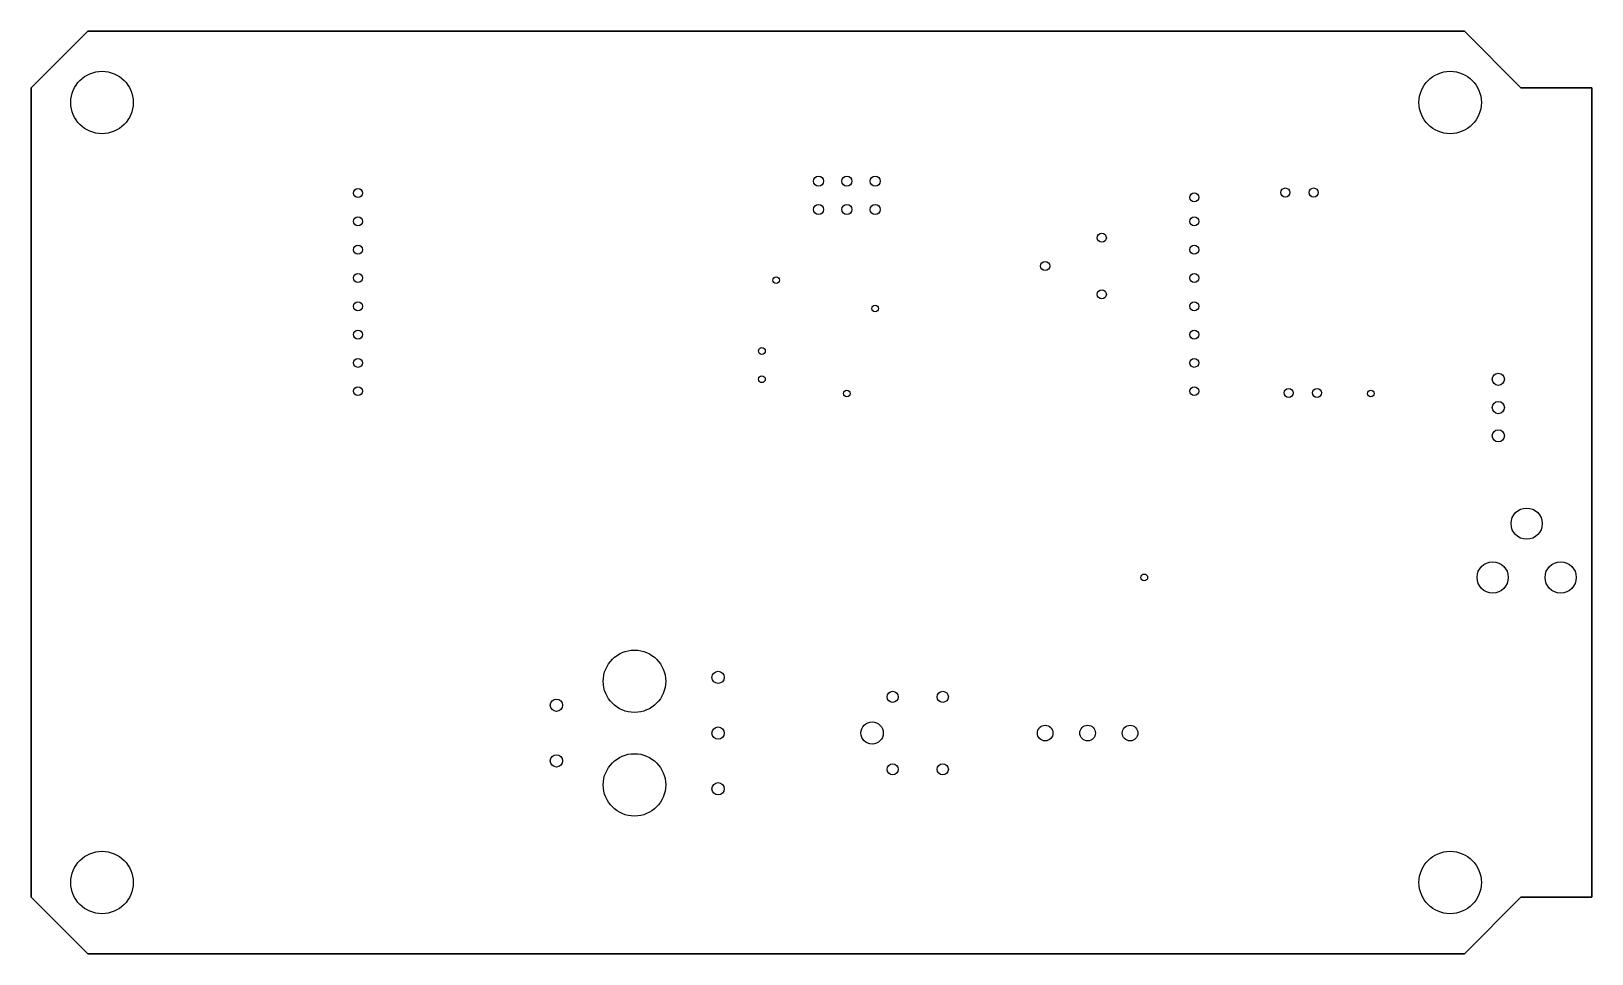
# Model space of a CAD drawing. Extents: x -67 to 73, y -41 to 41.
import ezdxf

# ---------------------------------------------------------------- set-up
doc = ezdxf.new("R2010")
doc.units = 0

# ---------------------------------------------------------------- blocks, each defined once
blk = doc.blocks.new('SHAPE')
at = {"color": 0}
for points in [[(-61.722, 41.402), (-61.722, 41.402), (-66.802, 36.322), (-66.802, 36.322)], [(-61.722, 41.402), (61.722, 41.402), (66.802, 36.322), (73.152, 36.322), (73.152, -36.322), (66.802, -36.322), (61.722, -41.402), (-61.722, -41.402), (-66.802, -36.322), (-66.802, 36.322)], [(-61.722, 41.402), (61.722, 41.402), (66.802, 36.322), (73.152, 36.322), (73.152, -36.322), (66.802, -36.322), (61.722, -41.402), (-61.722, -41.402), (-66.802, -36.322), (-66.802, 36.322)], [(-61.722, 41.402), (-61.722, 41.402), (61.722, 41.402), (61.722, 41.402)], [(66.802, 36.322), (66.802, 36.322), (61.722, 41.402), (61.722, 41.402)], [(-66.802, -36.322), (-66.802, -36.322), (-66.802, 36.322), (-66.802, 36.322)], [(73.152, 36.322), (73.152, 36.322), (66.802, 36.322), (66.802, 36.322)], [(73.152, 36.322), (73.152, 36.322), (73.152, -36.322), (73.152, -36.322)], [(-61.722, -41.402), (-61.722, -41.402), (-66.802, -36.322), (-66.802, -36.322)], [(61.722, -41.402), (61.722, -41.402), (66.802, -36.322), (66.802, -36.322)], [(73.152, -36.322), (73.152, -36.322), (66.802, -36.322), (66.802, -36.322)], [(-61.722, -41.402), (-61.722, -41.402), (61.722, -41.402), (61.722, -41.402)]]:
    blk.add_lwpolyline(points, close=True, dxfattribs=at)
for points in [[(-57.652, 35.0012), (-57.652, 35.0012), (-57.652, 35.0012)], [(63.252, 35.0012), (63.252, 35.0012), (63.252, 35.0012)], [(-37.9, 26.8732), (-37.9, 26.8732), (-37.9, 26.8732)], [(3.81, 27.49), (3.81, 27.49), (3.81, 27.49)], [(6.35, 27.49), (6.35, 27.49), (6.35, 27.49)], [(8.89, 27.49), (8.89, 27.49), (8.89, 27.49)], [(45.2628, 26.924), (45.2628, 26.924), (45.2628, 26.924)], [(47.8028, 26.924), (47.8028, 26.924), (47.8028, 26.924)], [(37.1, 26.4832), (37.1, 26.4832), (37.1, 26.4832)], [(-37.9, 24.3332), (-37.9, 24.3332), (-37.9, 24.3332)], [(3.81, 24.95), (3.81, 24.95), (3.81, 24.95)], [(6.35, 24.95), (6.35, 24.95), (6.35, 24.95)], [(8.89, 24.95), (8.89, 24.95), (8.89, 24.95)], [(37.1, 24.3332), (37.1, 24.3332), (37.1, 24.3332)], [(29.21, 22.4536), (29.21, 22.4536), (29.21, 22.4536)], [(-37.9, 21.7932), (-37.9, 21.7932), (-37.9, 21.7932)], [(37.1, 21.7932), (37.1, 21.7932), (37.1, 21.7932)], [(24.13, 19.9136), (24.13, 19.9136), (24.13, 19.9136)], [(-37.9, 19.2532), (-37.9, 19.2532), (-37.9, 19.2532)], [(0.3, 19.05), (0.3, 19.05), (0.3, 19.05)], [(37.1, 19.2532), (37.1, 19.2532), (37.1, 19.2532)], [(29.21, 17.3736), (29.21, 17.3736), (29.21, 17.3736)], [(-37.9, 16.7132), (-37.9, 16.7132), (-37.9, 16.7132)], [(9.19, 16.51), (9.19, 16.51), (9.19, 16.51)], [(37.1, 16.7132), (37.1, 16.7132), (37.1, 16.7132)], [(-37.9, 14.1732), (-37.9, 14.1732), (-37.9, 14.1732)], [(37.1, 14.1732), (37.1, 14.1732), (37.1, 14.1732)], [(-0.97, 12.7), (-0.97, 12.7), (-0.97, 12.7)], [(-37.9, 11.6332), (-37.9, 11.6332), (-37.9, 11.6332)], [(37.1, 11.6332), (37.1, 11.6332), (37.1, 11.6332)], [(-0.97, 10.16), (-0.97, 10.16), (-0.97, 10.16)], [(-37.9, 9.0932), (-37.9, 9.0932), (-37.9, 9.0932)], [(6.65, 8.89), (6.65, 8.89), (6.65, 8.89)], [(37.1, 9.0932), (37.1, 9.0932), (37.1, 9.0932)], [(45.5676, 8.9408), (45.5676, 8.9408), (45.5676, 8.9408)], [(48.1076, 8.9408), (48.1076, 8.9408), (48.1076, 8.9408)], [(53.64, 8.89), (53.64, 8.89), (53.64, 8.89)], [(64.77, 9.6139), (64.77, 9.6139), (64.77, 9.6139)], [(64.77, 7.0739), (64.77, 7.0739), (64.77, 7.0739)], [(64.77, 4.5339), (64.77, 4.5339), (64.77, 4.5339)], [(67.31, -4.194), (67.31, -4.194), (67.31, -4.194)], [(33.32, -7.62), (33.32, -7.62), (33.32, -7.62)], [(64.262, -9.02), (64.262, -9.02), (64.262, -9.02)], [(70.358, -9.02), (70.358, -9.02), (70.358, -9.02)], [(-5.2, -17.14), (-5.2, -17.14), (-5.2, -17.14)], [(9.95, -18.34), (9.95, -18.34), (9.95, -18.34)], [(14.45, -18.34), (14.45, -18.34), (14.45, -18.34)], [(-19.7, -19.64), (-19.7, -19.64), (-19.7, -19.64)], [(-12.7, -19.74), (-12.7, -19.74), (-12.7, -19.74)], [(-5.2, -22.14), (-5.2, -22.14), (-5.2, -22.14)], [(7.61, -21.59), (7.61, -21.59), (7.61, -21.59)], [(24.83, -21.59), (24.83, -21.59), (24.83, -21.59)], [(28.64, -21.59), (28.64, -21.59), (28.64, -21.59)], [(32.45, -21.59), (32.45, -21.59), (32.45, -21.59)], [(-19.7, -24.64), (-19.7, -24.64), (-19.7, -24.64)], [(9.95, -24.84), (9.95, -24.84), (9.95, -24.84)], [(14.45, -24.84), (14.45, -24.84), (14.45, -24.84)], [(-5.2, -27.14), (-5.2, -27.14), (-5.2, -27.14)], [(-12.7, -29.04), (-12.7, -29.04), (-12.7, -29.04)], [(-57.652, -35.0012), (-57.652, -35.0012), (-57.652, -35.0012)], [(63.252, -35.0012), (63.252, -35.0012), (63.252, -35.0012)]]:
    blk.add_lwpolyline(points, dxfattribs=at)
for centre, radius in [((-60.452, 35.0012, -0.785), 2.8), ((-60.452, 35.0012, 0.785), 2.8), ((60.452, 35.0012, -0.785), 2.8), ((60.452, 35.0012, 0.785), 2.8), ((3.81, 27.94, -0.785), 0.45), ((3.81, 27.94, 0.785), 0.45), ((6.35, 27.94, -0.785), 0.45), ((6.35, 27.94, 0.785), 0.45), ((8.89, 27.94, -0.785), 0.45), ((8.89, 27.94, 0.785), 0.45), ((-37.5, 26.8732, -0.785), 0.4), ((-37.5, 26.8732, 0.785), 0.4), ((37.5, 26.4832, -0.785), 0.4), ((37.5, 26.4832, 0.785), 0.4), ((45.6692, 26.924, -0.785), 0.4064), ((45.6692, 26.924, 0.785), 0.4064), ((48.2092, 26.924, -0.785), 0.4064), ((48.2092, 26.924, 0.785), 0.4064), ((3.81, 25.4, -0.785), 0.45), ((3.81, 25.4, 0.785), 0.45), ((6.35, 25.4, -0.785), 0.45), ((6.35, 25.4, 0.785), 0.45), ((8.89, 25.4, -0.785), 0.45), ((8.89, 25.4, 0.785), 0.45), ((-37.5, 24.3332, -0.785), 0.4), ((-37.5, 24.3332, 0.785), 0.4), ((37.5, 24.3332, -0.785), 0.4), ((37.5, 24.3332, 0.785), 0.4), ((29.21, 22.86, -0.785), 0.4064), ((29.21, 22.86, 0.785), 0.4064), ((-37.5, 21.7932, -0.785), 0.4), ((-37.5, 21.7932, 0.785), 0.4), ((37.5, 21.7932, -0.785), 0.4), ((37.5, 21.7932, 0.785), 0.4), ((-37.5, 19.2532, -0.785), 0.4), ((-37.5, 19.2532, 0.785), 0.4), ((24.13, 20.32, -0.785), 0.4064), ((24.13, 20.32, 0.785), 0.4064), ((37.5, 19.2532, -0.785), 0.4), ((37.5, 19.2532, 0.785), 0.4), ((0, 19.05, -0.785), 0.3), ((0, 19.05, 0.785), 0.3), ((-37.5, 16.7132, -0.785), 0.4), ((-37.5, 16.7132, 0.785), 0.4), ((8.89, 16.51, -0.785), 0.3), ((8.89, 16.51, 0.785), 0.3), ((29.21, 17.78, -0.785), 0.4064), ((29.21, 17.78, 0.785), 0.4064), ((37.5, 16.7132, -0.785), 0.4), ((37.5, 16.7132, 0.785), 0.4), ((-37.5, 14.1732, -0.785), 0.4), ((-37.5, 14.1732, 0.785), 0.4), ((37.5, 14.1732, -0.785), 0.4), ((37.5, 14.1732, 0.785), 0.4), ((-1.27, 12.7, -0.785), 0.3), ((-1.27, 12.7, 0.785), 0.3), ((-37.5, 11.6332, -0.785), 0.4), ((-37.5, 11.6332, 0.785), 0.4), ((37.5, 11.6332, -0.785), 0.4), ((37.5, 11.6332, 0.785), 0.4), ((-1.27, 10.16, -0.785), 0.3), ((-1.27, 10.16, 0.785), 0.3), ((64.77, 10.16, -0.785), 0.5461), ((64.77, 10.16, 0.785), 0.5461), ((-37.5, 9.0932, -0.785), 0.4), ((-37.5, 9.0932, 0.785), 0.4), ((6.35, 8.89, -0.785), 0.3), ((6.35, 8.89, 0.785), 0.3), ((37.5, 9.0932, -0.785), 0.4), ((37.5, 9.0932, 0.785), 0.4), ((45.974, 8.9408, -0.785), 0.4064), ((45.974, 8.9408, 0.785), 0.4064), ((48.514, 8.9408, -0.785), 0.4064), ((48.514, 8.9408, 0.785), 0.4064), ((53.34, 8.89, -0.785), 0.3), ((53.34, 8.89, 0.785), 0.3), ((64.77, 7.62, -0.785), 0.5461), ((64.77, 7.62, 0.785), 0.5461), ((64.77, 5.08, -0.785), 0.5461), ((64.77, 5.08, 0.785), 0.5461), ((67.31, -2.794, -0.785), 1.4), ((67.31, -2.794, 0.785), 1.4), ((64.262, -7.62, -0.785), 1.4), ((64.262, -7.62, 0.785), 1.4), ((70.358, -7.62, -0.785), 1.4), ((70.358, -7.62, 0.785), 1.4), ((33.02, -7.62, -0.785), 0.3), ((33.02, -7.62, 0.785), 0.3), ((-12.7, -16.94, -0.785), 2.8), ((-12.7, -16.94, 0.785), 2.8), ((-5.2, -16.59, -0.785), 0.55), ((-5.2, -16.59, 0.785), 0.55), ((10.45, -18.34, -0.785), 0.5), ((10.45, -18.34, 0.785), 0.5), ((14.95, -18.34, -0.785), 0.5), ((14.95, -18.34, 0.785), 0.5), ((-19.7, -19.09, -0.785), 0.55), ((-19.7, -19.09, 0.785), 0.55), ((8.61, -21.59, -0.785), 1), ((8.61, -21.59, 0.785), 1), ((24.13, -21.59, -0.785), 0.7), ((24.13, -21.59, 0.785), 0.7), ((27.94, -21.59, -0.785), 0.7), ((27.94, -21.59, 0.785), 0.7), ((31.75, -21.59, -0.785), 0.7), ((31.75, -21.59, 0.785), 0.7), ((-5.2, -21.59, -0.785), 0.55), ((-5.2, -21.59, 0.785), 0.55), ((-19.7, -24.09, -0.785), 0.55), ((-19.7, -24.09, 0.785), 0.55), ((-12.7, -26.24, -0.785), 2.8), ((-12.7, -26.24, 0.785), 2.8), ((10.45, -24.84, -0.785), 0.5), ((10.45, -24.84, 0.785), 0.5), ((14.95, -24.84, -0.785), 0.5), ((14.95, -24.84, 0.785), 0.5), ((-5.2, -26.59, -0.785), 0.55), ((-5.2, -26.59, 0.785), 0.55), ((-60.452, -35.0012, -0.785), 2.8), ((-60.452, -35.0012, 0.785), 2.8), ((60.452, -35.0012, -0.785), 2.8), ((60.452, -35.0012, 0.785), 2.8)]:
    blk.add_circle(centre, radius, dxfattribs=at)

msp = doc.modelspace()

# ---------------------------------------------------------------- block references
msp.add_blockref('SHAPE', (0, 0))

doc.saveas('drawing.dxf')
